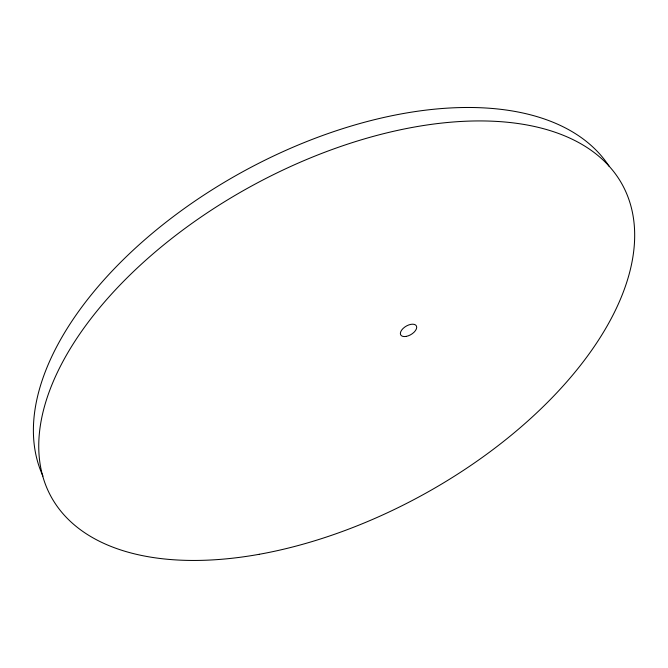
<?xml version="1.0" encoding="UTF-8"?>
<svg xmlns="http://www.w3.org/2000/svg" width="668" height="668" viewBox="0 0 668 668"><rect width="100%" height="100%" fill="white"/><g stroke="black" fill="none" stroke-linecap="round" stroke-linejoin="round"><path stroke-width="1" d="M42.969 476.109A322.953 178.231 -28.6 0 1 243.302 171.442A322.953 178.231 -28.6 0 1 609.074 166.215M259.209 554.298A325.433 176.544 -28.6 0 0 624.622 189.161A325.433 176.544 -28.6 0 0 126.302 278.606A325.433 176.544 -28.6 0 0 259.209 554.298M406.136 336.413A9.035 4.843 -30.4 0 0 416.498 326.151A9.035 4.843 -30.4 0 0 402.979 328.564A9.035 4.843 -30.4 0 0 406.136 336.413"/></g></svg>
